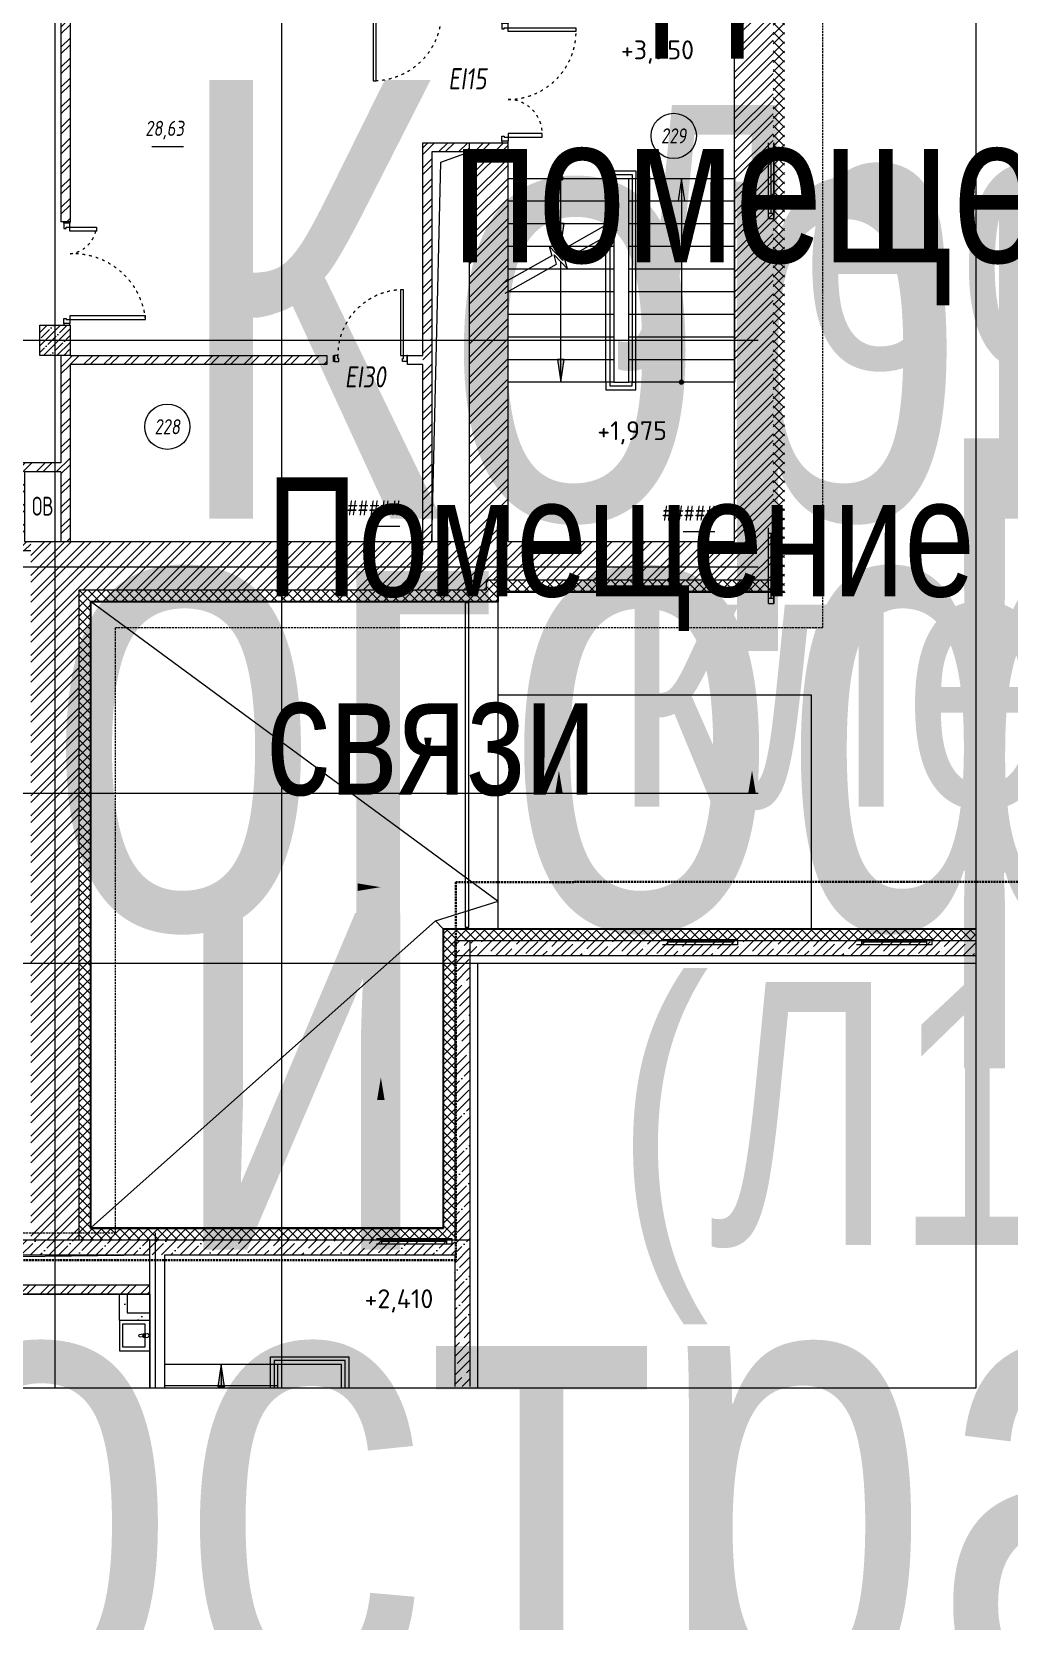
# Model space of a CAD drawing. Header units: millimetres. Extents: x -610846 to 2504857, y -1998781 to 285903.
# Drawn here: x 552249 to 565192, y 61920 to 82975 of the extents above; entities that cross this region are included whole.
import ezdxf
from ezdxf import colors
from ezdxf.entities.mleader import LeaderData, LeaderLine
from ezdxf.enums import TextEntityAlignment as Align
from ezdxf.math import Vec2, Vec3

# ---------------------------------------------------------------- set-up
doc = ezdxf.new("R2018")
doc.units = ezdxf.units.MM
for name, pattern in [('ACAD_ISO03W100', [30, 12, -18]), ('ADSK_Штриховая_ш2 п1', [3, 2, -1]), ('CENTER', [50.8, 31.75, -6.35, 6.35, -6.35]), ('DASHED', [0.75, 0.5, -0.25])]:
    doc.linetypes.add(name, pattern=pattern)
doc.layers.get('0').update_dxf_attribs({"lineweight": 25})
doc.layers.add('АР_Граница ПБ', color=7, linetype='Continuous', lineweight=53, true_color=0xf60404)
doc.layers.add('АР_ПБ_Двери', color=7, linetype='Continuous', lineweight=15, true_color=0xdb0000)
for name, color, linetype, lineweight in [('АР_Двери', 12, 'Continuous', 5), ('АР_Колонны', 5, 'Continuous', 35), ('АР_Колонны Штрих', 250, 'Continuous', 5), ('АР_Лестницы', 6, 'Continuous', 13), ('АР_Лестницы ограждение', 92, 'Continuous', 25), ('АР_Маркер экспликации', 239, 'Continuous', 13), ('АР_Навесной фасад', 250, 'Continuous', 5), ('АР_Номер помещения', 230, 'Continuous', 9), ('АР_Окна БЛОК', 250, 'Continuous', 13), ('АР_Отметки', 7, 'Continuous', 5), ('АР_Перегородки пеноблок', 156, 'Continuous', 25), ('АР_Перегородки пеноблок_Штрих', 174, 'Continuous', 5), ('АР_Перегородки_кирпич_Штрих', 244, 'Continuous', 5), ('АР_Помещения_площадь', 173, 'Continuous', 5), ('АР_Сущ Несущая стена', 250, 'Continuous', 50), ('АР_тонкая линия', 250, 'Continuous', 0), ('АР_Утеплитель', 250, 'Continuous', 13), ('АР_Штриховка кирпич', 250, 'Continuous', 9), ('АР_Штриховка монолит', 29, 'Continuous', 9), ('Контунр козырька', 250, 'ADSK_Штриховая_ш2 п1', 30)]:
    doc.layers.add(name, color=color, linetype=linetype, lineweight=lineweight)
doc.layers.add('АР_Названия помещений', color=124, linetype='Continuous', lineweight=5, plot=False)
for name, color, linetype in [('АР_ОСИ', 7, 'Continuous'), ('АР_Отверстия', 250, 'Continuous'), ('АР_ПЕРЕГОРОДКИ КИРПИЧ', 7, 'Continuous'), ('ТХ_сантехника', 253, 'Continuous')]:
    doc.layers.add(name, color=color, linetype=linetype)
doc.layers.add('АР_Площадь контур', color=7, linetype='Continuous', lineweight=30, true_color=0xff9ee7, plot=False)
doc.styles.add('ICOCPEUR', font='isocpeur.ttf')
doc.styles.add('ISOCPEUR', font='isocpeur.ttf')
doc.styles.get("Standard").update_dxf_attribs({"font": 'GOST.TTF'})
doc.styles.add('Архитект', font='isocpeur.ttf', dxfattribs={"width": 0.8, "oblique": 8})
pattern_1 = [(45, (-410691.34, 149110.67), (-132.58252, 132.58252), []), (45, (-410602.96, 149110.67), (-132.58252, 132.58252), [])]

# ---------------------------------------------------------------- blocks, each defined once
blk = doc.blocks.new('*U563')
h = blk.add_hatch(color=256)
h.dxf.hatch_style = 1
edge = h.paths.add_edge_path()
edge.add_arc((0, 0), 27.6, 359.64, 719.64)
h = blk.add_hatch(color=256)
h.dxf.hatch_style = 1
h.paths.add_polyline_path([(2400, -44), (2400, 44), (2700, 0)])
blk.add_line((2700, 0), (0, 0))
blk.add_lwpolyline([(2400, 44), (2400, -44), (2700, 0), (2400, 44)])
blk.add_circle((0, 0), 27.6)
blk = doc.blocks.new('*U561')
h = blk.add_hatch(color=256)
h.dxf.hatch_style = 1
edge = h.paths.add_edge_path()
edge.add_arc((0, 0), 27.6, 359.64, 719.64)
h = blk.add_hatch(color=256)
h.dxf.hatch_style = 1
h.paths.add_polyline_path([(600, -44), (600, 44), (900, 0)])
blk.add_line((900, 0), (0, 0))
blk.add_lwpolyline([(600, 44), (600, -44), (900, 0), (600, 44)])
blk.add_circle((0, 0), 27.6)
blk = doc.blocks.new('дверь 1600')
for points in [[(984199, -50491), (984119, -50491), (984119, -50511), (984199, -50511), (984199, -50491)], [(984119, -50511), (984199, -50511), (984199, -50581), (984169, -50581), (984169, -50566), (984119, -50566), (984119, -50511)], [(984119, -52071), (984199, -52071), (984199, -52001), (984169, -52001), (984169, -52016), (984119, -52016), (984119, -52071)], [(984199, -52091), (984119, -52091), (984119, -52071), (984199, -52071), (984199, -52091)]]:
    blk.add_lwpolyline(points)
for points in [[(983669, -50615), (984119, -50615), (984119, -50566), (983669, -50566)], [(984119, -52016), (983219, -52016), (983219, -52016), (983219, -51966), (984119, -51966)]]:
    blk.add_lwpolyline(points, close=True)
at = {"linetype": 'ACAD_ISO03W100', "ltscale": 3}
for centre, radius, start, end in [((984121, -50611), 455, 174.2504, 269.7078), ((984120, -51968), 902, 90.0605, 183.0273)]:
    blk.add_arc(centre, radius, start, end, dxfattribs=at)
blk = doc.blocks.new('*U562')
at = {"layer": 'АР_Двери'}
for points in [[(-10, -80), (-10, 0), (-70, 0), (-70, -40), (-55, -40), (-55, -80), (-10, -80)], [(0, 0), (0, -80), (-10, -80), (-10, 0), (0, 0)], [(-1010, 0), (-1010, -80), (-1000, -80), (-1000, 0), (-1010, 0)], [(-1000, -80), (-1000, 0), (-940, 0), (-940, -40), (-955, -40), (-955, -80), (-1000, -80)]]:
    blk.add_lwpolyline(points, dxfattribs=at)
blk.add_lwpolyline([(-55, -80), (-55, -980), (-95, -980), (-95, -80)], close=True, dxfattribs=at)
at = {"layer": 'АР_Двери', "linetype": 'ACAD_ISO03W100', "ltscale": 3}
blk.add_arc((-55, -80), 900, 180, 270, dxfattribs=at)
blk = doc.blocks.new('1370')
at = {"layer": 'АР_Двери'}
for points in [[(1076826, -46356), (1076826, -46436), (1076846, -46436), (1076846, -46356), (1076826, -46356)], [(1076846, -46436), (1076846, -46356), (1076916, -46356), (1076916, -46386), (1076901, -46386), (1076901, -46436), (1076846, -46436)], [(1078177, -46436), (1078177, -46356), (1078107, -46356), (1078107, -46386), (1078122, -46386), (1078122, -46436), (1078177, -46436)], [(1078197, -46356), (1078197, -46436), (1078177, -46436), (1078177, -46356), (1078197, -46356)]]:
    blk.add_lwpolyline(points, dxfattribs=at)
for points in [[(1076901, -46436), (1076901, -47436), (1076950, -47436), (1076950, -46436)], [(1078072, -46786), (1078072, -46436), (1078122, -46436), (1078122, -46786)]]:
    blk.add_lwpolyline(points, close=True, dxfattribs=at)
at = {"layer": 'АР_Двери', "linetype": 'ACAD_ISO03W100', "ltscale": 3}
for centre, radius, start, end in [((1076805, -46474), 967, 275.6729, 2.214), ((1078162, -46396), 392, 185.9075, 264.0925)]:
    blk.add_arc(centre, radius, start, end, dxfattribs=at)
blk = doc.blocks.new('*U564')
at = {"layer": 'АР_Двери'}
for points in [[(0, 0), (0, -80), (10, -80), (10, 0), (0, 0)], [(10, -80), (10, 0), (70, 0), (70, -40), (55, -40), (55, -80), (10, -80)], [(970, -80), (970, 0), (910, 0), (910, -40), (925, -40), (925, -80), (970, -80)], [(980, 0), (980, -80), (970, -80), (970, 0), (980, 0)]]:
    blk.add_lwpolyline(points, dxfattribs=at)
blk.add_lwpolyline([(55, -80), (55, -950), (95, -950), (95, -80)], close=True, dxfattribs=at)
at = {"layer": 'АР_Двери', "linetype": 'ACAD_ISO03W100', "ltscale": 3}
blk.add_arc((55, -80), 870, 270, 0, dxfattribs=at)
blk = doc.blocks.new('Окно_01')
for p, q in [((1000, 70), (0, 70)), ((0, 70), (1000, 70)), ((1000, 0), (0, 0)), ((70, 0), (70, 70)), ((930, 35), (70, 35)), ((930, 0), (930, 70))]:
    blk.add_line(p, q)
at = {"lineweight": 20}
for p, q in [((70, 70), (0, 70)), ((1000, 0), (1000, 70))]:
    blk.add_line(p, q, dxfattribs=at)
blk = doc.blocks.new('_DotSmall')
at = {"color": 0, "linetype": 'ByBlock', "const_width": 0.5}
blk.add_lwpolyline([(-0.0625, 0, 1), (0.0625, 0, 1)], format="xyb", close=True, dxfattribs=at)
blk = doc.blocks.new('*U554')
at = {"color": 7, "style": 'Архитект', "oblique": 8, "width": 0.8, "flags": 1}
blk.add_attdef('КАТЕГОРИЯ', (-499, -2092), '', height=200, dxfattribs=at)
at = {"layer": 'АР_Номер помещения', "color": 7, "style": 'Архитект', "oblique": 8, "width": 0.8}
blk.add_attdef('НОМЕР_ПОМЕЩЕНИЯ', text='', height=200, dxfattribs=at).set_placement((-11526, 10720), align=Align.MIDDLE_CENTER)
at = {"layer": 'АР_Помещения_площадь', "color": 7, "lineweight": 30, "width": 0.7, "flags": 104}
blk.add_attdef('ИМЯ_ПОМЕЩЕНИЯ', text='', height=300, dxfattribs=at).set_placement((-400, 10236), align=Align.MIDDLE_CENTER)
at = {"layer": 'АР_Помещения_площадь', "color": 7, "style": 'Архитект', "oblique": 8, "width": 0.8}
blk.add_attdef('ПЛОЩАДЬ_ПОМЕЩЕНИЯ', text='', height=200, dxfattribs=at).set_placement((-6958, 1083), align=Align.MIDDLE_RIGHT)
blk = doc.blocks.new('*U555')
at = {"layer": 'АР_Номер помещения', "color": 7}
blk.add_circle((-15635, 5678), 300, dxfattribs=at)
at = {"layer": 'АР_Помещения_площадь', "color": 7}
blk.add_line((-15090, 433), (-15512, 433), dxfattribs=at)
at = {"color": 7, "style": 'Архитект', "oblique": 8, "width": 0.8, "flags": 1}
blk.add_attdef('КАТЕГОРИЯ', (-499, -2092), '', height=200, dxfattribs=at)
at = {"layer": 'АР_Номер помещения', "color": 7, "style": 'Архитект', "oblique": 8, "width": 0.8}
blk.add_attdef('НОМЕР_ПОМЕЩЕНИЯ', text='', height=200, dxfattribs=at).set_placement((-15635, 5678), align=Align.MIDDLE_CENTER)
at = {"layer": 'АР_Помещения_площадь', "color": 7, "lineweight": 30, "width": 0.7, "flags": 104}
blk.add_attdef('ИМЯ_ПОМЕЩЕНИЯ', text='', height=300, dxfattribs=at).set_placement((-400, 10236), align=Align.MIDDLE_CENTER)
at = {"layer": 'АР_Помещения_площадь', "color": 7, "style": 'Архитект', "oblique": 8, "width": 0.8}
blk.add_attdef('ПЛОЩАДЬ_ПОМЕЩЕНИЯ', text='', height=200, dxfattribs=at).set_placement((-15085, 679), align=Align.MIDDLE_RIGHT)
blk = doc.blocks.new('*U557')
at = {"layer": 'АР_Номер помещения', "color": 7}
blk.add_circle((-16725, 1825), 300, dxfattribs=at)
at = {"layer": 'АР_Помещения_площадь', "color": 7}
blk.add_line((-13647, 502), (-14069, 502), dxfattribs=at)
at = {"color": 7, "style": 'Архитект', "oblique": 8, "width": 0.8, "flags": 1}
blk.add_attdef('КАТЕГОРИЯ', (-499, -2092), '', height=200, dxfattribs=at)
at = {"layer": 'АР_Номер помещения', "color": 7, "style": 'Архитект', "oblique": 8, "width": 0.8}
blk.add_attdef('НОМЕР_ПОМЕЩЕНИЯ', text='', height=200, dxfattribs=at).set_placement((-16725, 1825), align=Align.MIDDLE_CENTER)
at = {"layer": 'АР_Помещения_площадь', "color": 7, "lineweight": 30, "width": 0.7, "flags": 104}
blk.add_attdef('ИМЯ_ПОМЕЩЕНИЯ', text='', height=300, dxfattribs=at).set_placement((-400, 10236), align=Align.MIDDLE_CENTER)
at = {"layer": 'АР_Помещения_площадь', "color": 7, "style": 'Архитект', "oblique": 8, "width": 0.8}
blk.add_attdef('ПЛОЩАДЬ_ПОМЕЩЕНИЯ', text='', height=200, dxfattribs=at).set_placement((-13642, 749), align=Align.MIDDLE_RIGHT)
blk = doc.blocks.new('*U558')
at = {"layer": 'АР_Номер помещения', "color": 7}
blk.add_circle((-21934, 1991), 300, dxfattribs=at)
at = {"layer": 'АР_Помещения_площадь', "color": 7}
blk.add_line((-20303, 1622), (-20725, 1622), dxfattribs=at)
at = {"color": 7, "style": 'Архитект', "oblique": 8, "width": 0.8, "flags": 1}
blk.add_attdef('КАТЕГОРИЯ', (-499, -2092), '', height=200, dxfattribs=at)
at = {"layer": 'АР_Номер помещения', "color": 7, "style": 'Архитект', "oblique": 8, "width": 0.8}
blk.add_attdef('НОМЕР_ПОМЕЩЕНИЯ', text='', height=200, dxfattribs=at).set_placement((-21934, 1991), align=Align.MIDDLE_CENTER)
at = {"layer": 'АР_Помещения_площадь', "color": 7, "lineweight": 30, "width": 0.7, "flags": 104}
blk.add_attdef('ИМЯ_ПОМЕЩЕНИЯ', text='', height=300, dxfattribs=at).set_placement((-400, 10236), align=Align.MIDDLE_CENTER)
at = {"layer": 'АР_Помещения_площадь', "color": 7, "style": 'Архитект', "oblique": 8, "width": 0.8}
blk.add_attdef('ПЛОЩАДЬ_ПОМЕЩЕНИЯ', text='', height=200, dxfattribs=at).set_placement((-20298, 1868), align=Align.MIDDLE_RIGHT)
blk = doc.blocks.new('*U553')
at = {"layer": 'АР_Помещения_площадь', "color": 7}
blk.add_line((304, -4075), (-118, -4075), dxfattribs=at)
at = {"color": 7, "style": 'Архитект', "oblique": 8, "width": 0.8, "flags": 1}
blk.add_attdef('КАТЕГОРИЯ', (-499, -2092), '', height=200, dxfattribs=at)
at = {"layer": 'АР_Номер помещения', "color": 7, "style": 'Архитект', "oblique": 8, "width": 0.8}
blk.add_attdef('НОМЕР_ПОМЕЩЕНИЯ', text='', height=200, dxfattribs=at).set_placement((172, -2136), align=Align.MIDDLE_CENTER)
at = {"layer": 'АР_Помещения_площадь', "color": 7, "lineweight": 30, "width": 0.7, "flags": 104}
blk.add_attdef('ИМЯ_ПОМЕЩЕНИЯ', text='', height=300, dxfattribs=at).set_placement((-400, 10236), align=Align.MIDDLE_CENTER)
at = {"layer": 'АР_Помещения_площадь', "color": 7, "style": 'Архитект', "oblique": 8, "width": 0.8}
blk.add_attdef('ПЛОЩАДЬ_ПОМЕЩЕНИЯ', text='', height=200, dxfattribs=at).set_placement((309, -3829), align=Align.MIDDLE_RIGHT)
blk = doc.blocks.new('раков.')
at = {"layer": 'ТХ_сантехника', "linetype": 'Continuous', "lineweight": 5}
for p, q in [((-86, -182), (-139, -189)), ((-86, -182), (-139, -189)), ((-34, -175), (-76, -179)), ((-34, -175), (-76, -179)), ((-74, -186), (-59, -186)), ((-74, -186), (-59, -186)), ((-59, -186), (-59, -214)), ((-59, -186), (-59, -214)), ((-139, -211), (-86, -218)), ((-139, -211), (-86, -218)), ((-76, -221), (-34, -225)), ((-76, -221), (-34, -225)), ((-59, -214), (-74, -214)), ((-59, -214), (-74, -214))]:
    blk.add_line(p, q, dxfattribs=at)
for points in [[(0, 0), (-400, 0), (-400, -400), (0, -400)], [(-59, -50), (-359, -50), (-359, -350), (-59, -350)], [(-59, -50), (-359, -50), (-359, -350), (-59, -350)]]:
    blk.add_lwpolyline(points, close=True, dxfattribs=at)
for centre, radius, start, end in [((-137, -200), 11.2, 97.1386, 262.8608), ((-137, -200), 11.2, 97.1386, 262.8608), ((-74, -200), 21.1, 122.7707, 237.2287), ((-74, -200), 21.1, 122.7707, 237.2287), ((-74, -200), 13.6, 89.9997, 269.9997), ((-74, -200), 13.6, 89.9997, 269.9997), ((-74, -200), 21.1, 95.1693, 122.7707), ((-74, -200), 21.1, 95.1693, 122.7707), ((-34, -200), 25, 269.9997, 89.9997), ((-34, -200), 25, 269.9997, 89.9997), ((-74, -200), 21.1, 237.2287, 264.8301), ((-74, -200), 21.1, 237.2287, 264.8301)]:
    blk.add_arc(centre, radius, start, end, dxfattribs=at)
blk = doc.blocks.new('*U552')
at = {"layer": 'АР_Граница ПБ', "color": 18, "linetype": 'DASHED', "lineweight": 30, "ltscale": 50, "true_color": 0x000000}
blk.add_lwpolyline([(46579, -32636), (46579, -14766), (36079, -14766), (36079, -10801), (1694, -10801), (1694, -10805), (133, -10805), (133, -15811), (-9657, -15811), (-9657, -16538), (-10656, -16538), (-10656, -32636)], dxfattribs=at)

msp = doc.modelspace()

# ---------------------------------------------------------------- hatches: boundary and pattern name
at = {"layer": 'АР_Колонны Штрих', "lineweight": 9, "ltscale": 100}
h = msp.add_hatch(dxfattribs=at)
h.set_pattern_fill('ANSI35', color=256, scale=500)
h.set_pattern_definition([(45, (-404696.84, 118960.03), (-88.388348, 88.388348), []), (45, (-404608.45, 118960.03), (-88.388348, 88.388348), [156.25, -31.25, 0, -31.25])])
h.paths.add_polyline_path([(552755.3, 79088.6), (552355.3, 79088.6), (552355.3, 78688.6), (552755.3, 78688.6)])
at = {"layer": 'АР_Лестницы', "lineweight": 9}
h = msp.add_hatch(color=256, dxfattribs=at)
h.dxf.hatch_style = 1
h.paths.add_polyline_path([(559211.3, 78633.6), (559299.9, 78633.6), (559255.6, 78333.6)])
h = msp.add_hatch(color=256, dxfattribs=at)
h.dxf.hatch_style = 1
h.paths.add_polyline_path([(554800.8, 65024.4), (554712.2, 65024.4), (554756.5, 65324.4)])
at = {"layer": 'АР_Перегородки пеноблок_Штрих', "lineweight": 9, "ltscale": 100}
h = msp.add_hatch(dxfattribs=at)
h.set_pattern_fill('AR-CONC', color=256, scale=2, angle=180)
h.set_pattern_definition([(230, (961430.23, 207546.56), (-364.36934, 31.87817), [38.1, -419.1]), (175, (961430.23, 207546.56), (70.48684, -382.1137), [30.48, -335.28117]), (280.451445, (961399.86, 207549.22), (-293.8825, -350.2355), [32.38002, -356.1805]), (226.1842, (961430.23, 207444.96), (-542.1581, 84.08466), [57.15, -628.65]), (276.63556, (961385.05, 207451.97), (-474.8083, -494.85225), [48.57005, -534.2712]), (171.18415, (961430.2, 207444.96), (-474.8083, -494.85225), [45.7199, -502.91946]), (201, (961379.43, 207470.36), (-303.22878, 204.5304), [38.1, -419.1]), (146, (961379.43, 207470.36), (-123.60406, -368.37593), [30.48, -335.28]), (251.451445, (961354.16, 207487.4), (-426.83284, -163.84554), [32.38002, -356.17988]), (217.5, (961430.23, 207546.56), (-6.177207, -169.110078), [0, -331.216, 0, -340.36, 0, -336.55]), (187.5, (961430.23, 207546.56), (-133.639325, -200.36115), [0, -194.056, 0, -323.596, 0, -128.27]), (147.5, (961543.51, 207546.56), (-271.18119, 11.45749), [0, -127, 0, -396.24, 0, -525.78]), (137.5, (961594.3, 207546.56), (-296.25836, -50.85298), [0, -165.1, 0, -263.144, 0, -373.38])])
h.paths.add_polyline_path([(553410.3, 65903.9), (553810.3, 65903.9), (553810.3, 66003.9), (553510.3, 66003.9), (553510.3, 66253.9), (553410.3, 66253.9)])
at = {"layer": 'АР_Перегородки_кирпич_Штрих', "lineweight": 9, "ltscale": 100, "transparency": 33554687}
h = msp.add_hatch(dxfattribs=at)
h.set_pattern_fill('ANSI32', color=256, scale=500)
h.set_pattern_definition([(45, (-536221.09, 117417.8), (-132.58252, 132.58252), []), (45, (-536132.7, 117417.8), (-132.58252, 132.58252), [])])
h.paths.add_polyline_path([(552755.3, 84688.6), (552635.3, 84688.6), (552635.3, 80459.6), (552755.3, 80459.6)])
h = msp.add_hatch(dxfattribs=at)
h.set_pattern_fill('ANSI32', color=256, scale=500)
h.set_pattern_definition([(45, (-531231.05, 118141.77), (-132.58252, 132.58252), []), (45, (-531142.66, 118141.77), (-132.58252, 132.58252), [])])
h.paths.add_polyline_path([(558045.3, 81503.6), (557425.8, 81503.6), (557425.8, 78888.6), (557545.8, 78888.6), (557545.8, 81383.6), (558045.3, 81383.6)])
h = msp.add_hatch(dxfattribs=at)
h.set_pattern_fill('ANSI32', color=256, scale=500)
h.set_pattern_definition([(45, (617851.02, -15712.12), (-132.58252, 132.58252), []), (45, (617939.4, -15712.12), (-132.58252, 132.58252), [])])
h.paths.add_polyline_path([(557545.8, 78888.6), (557425.8, 78888.6), (557425.8, 77410.4), (557425.8, 77290.4), (557425.8, 76223.6), (557545.8, 76223.6)])
h = msp.add_hatch(dxfattribs=at)
h.set_pattern_fill('ANSI32', color=256, scale=500)
h.set_pattern_definition([(45, (-536221.09, 113181.77), (-132.58252, 132.58252), []), (45, (-536132.7, 113181.77), (-132.58252, 132.58252), [])])
h.paths.add_polyline_path([(552755.3, 78568.6), (556155.7, 78568.7), (556155.7, 78688.7), (552635.3, 78688.6), (552635.3, 77264.2), (552030.4, 77264.2), (552030.4, 76103.6), (552235.1, 76103.6), (552235.1, 76223.6), (552150.4, 76223.6), (552150.4, 77144.2), (552635.3, 77144.2), (552635.3, 76223.6), (552755.3, 76223.6)])
at = {"layer": 'АР_Перегородки_кирпич_Штрих', "lineweight": 9, "ltscale": 100}
h = msp.add_hatch(dxfattribs=at)
h.set_pattern_fill('ANSI32', color=256, scale=500)
h.set_pattern_definition([(45, (-414704.1, 139431.58), (-132.58252, 132.58252), []), (45, (-414615.71, 139431.58), (-132.58252, 132.58252), [])])
h.paths.add_polyline_path([(553810.7, 66373.9), (547435.3, 66373.9), (547435.3, 66253.9), (553810.3, 66254.8), (553809.9, 66253.9)])
at = {"layer": 'АР_Утеплитель', "lineweight": 9, "ltscale": 100}
h = msp.add_hatch(dxfattribs=at)
h.set_pattern_fill('ANSI37', color=256, scale=700)
h.set_pattern_definition([(45, (-404111.31, 88647.09), (-61.871843, 61.871843), []), (135, (-404111.31, 88647.09), (-61.871843, -61.871843), [])])
h.paths.add_polyline_path([(564753.9, 70938.6), (564753.9, 71088.6), (557700.3, 71088.6), (557700.3, 67123.6), (553025.1, 67123.6), (553025.1, 75433.6), (558415.1, 75433.6), (558415.1, 75563.6), (562215.3, 75563.6), (562215.3, 83883.6), (559095.1, 83883.6), (559095.1, 86813.6), (555965.1, 86813.6), (555965.1, 90013.8), (556115.1, 90013.8), (556115.1, 90163.8), (555815.1, 90163.8), (555815.1, 86663.6), (558945.1, 86663.6), (558945.1, 83733.6), (562065.3, 83733.6), (562065.3, 75713.6), (558265.1, 75713.6), (558265.1, 75583.6), (552875.1, 75583.6), (552875.1, 66973.6), (557850.3, 66973.6), (557850.3, 70938.6)])
at = {"layer": 'АР_Штриховка кирпич', "lineweight": 9, "ltscale": 100}
h = msp.add_hatch(dxfattribs=at)
h.set_pattern_fill('ANSI32', color=256, scale=500)
h.set_pattern_definition(pattern_1)
h.paths.add_polyline_path([(558265.1, 75713.6), (562065.3, 75713.6), (562065.3, 83223.6), (561555.3, 83223.6), (561555.3, 76223.6), (558555.3, 76223.6), (558555.2, 81503.6), (558045.3, 81503.6), (558045.3, 76223.6), (552875.1, 76223.6), (552875.1, 75583.6), (558265.1, 75583.6)])
h = msp.add_hatch(dxfattribs=at)
h.set_pattern_fill('ANSI32', color=256, scale=500)
h.set_pattern_definition(pattern_1)
h.paths.add_polyline_path([(552875.1, 76223.6), (552235.1, 76223.6), (552235.3, 66973.6), (552875.3, 66973.5), (552875.1, 75582.7), (552875.1, 75584.4)])
at = {"layer": 'АР_Штриховка монолит', "lineweight": 9, "ltscale": 100}
h = msp.add_hatch(dxfattribs=at)
h.set_pattern_fill('ANSI35', color=256, scale=700)
h.set_pattern_definition([(45, (-399987.5, 149512.04), (-123.743687, 123.743687), []), (45, (-399863.75, 149512.04), (-123.743687, 123.743687), [218.75, -43.75, 0, -43.75])])
h.paths.add_polyline_path([(557850.3, 65029), (558050.3, 65029), (558050.3, 70938.6), (557850.3, 70938.6)])
h = msp.add_hatch(dxfattribs=at)
h.set_pattern_fill('ANSI35', color=256, scale=700)
h.set_pattern_definition([(45, (-399787.49, 155221.61), (-123.743687, 123.743687), []), (45, (-399663.75, 155221.61), (-123.743687, 123.743687), [218.75, -43.75, 0, -43.75])])
h.paths.add_polyline_path([(558060.6, 70738.6), (564753.9, 70738.6), (564753.9, 70938.6), (558060.6, 70938.6)])
h = msp.add_hatch(dxfattribs=at)
h.set_pattern_fill('ANSI35', color=256, scale=700)
h.set_pattern_definition([(45, (-410402.49, 151256.61), (-123.743687, 123.743687), []), (45, (-410278.75, 151256.61), (-123.743687, 123.743687), [218.75, -43.75, 0, -43.75])])
h.paths.add_polyline_path([(547235.3, 66773.6), (557850.3, 66773.6), (557850.3, 66973.6), (547235.3, 66973.6)])

# ---------------------------------------------------------------- linework, layer by layer
at = {"linetype": 'Continuous', "lineweight": 9}
for points in [[(557493.8, 73954.8, 0, 0, 0), (557493.8, 73325.8, 0, 100, 0), (557493.8, 73625.8, 100, 100, 0)], [(559229.5, 72559.6, 0, 0, 0), (559229.5, 73188.6, 0, 100, 0), (559229.5, 72888.6, 100, 100, 0)], [(561786.2, 72559.6, 0, 0, 0), (561786.2, 73188.6, 0, 100, 0), (561786.2, 72888.6, 100, 100, 0)], [(556233.8, 71644.1, 0, 0, 0), (556862.8, 71644.1, 0, 100, 0), (556562.8, 71644.1, 100, 100, 0)], [(556871.6, 68493.6, 0, 0, 0), (556871.6, 69122.6, 0, 100, 0), (556871.6, 68822.6, 100, 100, 0)]]:
    msp.add_lwpolyline(points, format="xyseb", dxfattribs=at)
at = {"layer": 'Defpoints', "color": 18, "lineweight": 9, "ltscale": 100, "true_color": 0x000000}
msp.add_lwpolyline([(546355.3, 92913.3), (536460.7, 92913.3), (536460.7, 65010.4), (564753.9, 65010.4), (564753.9, 92913.3), (546475.3, 92913.3)], dxfattribs=at)
at = {"layer": 'АР_Граница ПБ', "linetype": 'DASHED', "lineweight": 9, "ltscale": 50}
msp.add_lwpolyline([(547184.5, 66059.6), (547184.5, 67064.7), (553357, 67064.7), (553357, 75083.2), (562725.3, 75083.2), (562725.3, 84389.5), (559605.1, 84393), (559605.1, 87323.6), (556475.1, 87323.6), (556475.1, 89541.5, 0.1767541), (563445.7, 92913.3, 0.1748444)], format="xyb", dxfattribs=at)
at = {"layer": 'АР_Колонны', "lineweight": 9, "ltscale": 100}
msp.add_lwpolyline([(552355.3, 79088.6), (552755.3, 79088.6), (552755.3, 78688.6), (552355.3, 78688.6)], close=True, dxfattribs=at)
at = {"layer": 'АР_Лестницы', "lineweight": 9, "ltscale": 100}
for p, q in [((559955.9, 81033.6), (560154.6, 81033.6)), ((558555.3, 80733.6), (559955.9, 80733.6)), ((560154.6, 80733.6), (561555.6, 80733.6)), ((558555.3, 80433.6), (559955.9, 80433.6)), ((560154.6, 80433.6), (561555.4, 80433.6)), ((558555.3, 80133.6), (559955.9, 80133.6)), ((560154.6, 80133.6), (561555.4, 80133.6)), ((558555.3, 79833.6), (559955.9, 79833.6)), ((560154.8, 79833.6), (561555.4, 79833.6)), ((558555.3, 79533.6), (559955.9, 79533.6)), ((560154.8, 79533.6), (561555.4, 79533.6)), ((558555.3, 79233.6), (559955.9, 79233.6)), ((560154.8, 79233.6), (561555.4, 79233.6)), ((558555.3, 78933.6), (559955.9, 78933.6)), ((560154.8, 78933.6), (561555.4, 78933.6)), ((558555.3, 78633.6), (559955.9, 78633.6)), ((560154.8, 78633.6), (561555.4, 78633.6)), ((559955.9, 78333.6), (560154.6, 78333.6)), ((554010.3, 65324.4), (556347.9, 65324.5)), ((554005.3, 65044.4), (555507.7, 65044.4))]:
    msp.add_line(p, q, dxfattribs=at)
at = {"layer": 'АР_Лестницы', "lineweight": 9}
for p, q in [((559255.6, 78333.6), (559255.6, 79925.9)), ((554756.5, 65324.4), (554756.5, 65010.4))]:
    msp.add_line(p, q, dxfattribs=at)
at = {"layer": 'АР_Лестницы', "lineweight": 9, "ltscale": 100}
for points in [[(558555.3, 78333.6), (558555.3, 81033.6), (559955.9, 81033.6), (559955.9, 78333.6)], [(560154.6, 78333.6), (560154.6, 81033.6), (561555.3, 81033.6), (561555.3, 78333.6)]]:
    msp.add_lwpolyline(points, close=True, dxfattribs=at)
at = {"layer": 'АР_Лестницы', "lineweight": 9, "ltscale": 25}
for points in [[(560005.1, 80501.1), (559244.5, 80070.6), (559278.9, 79946.4), (559101.4, 80133.2), (559135.7, 80009), (558492.3, 79644.9)], [(558516.3, 79511.5), (559198.7, 79897.7), (559164.3, 80021.9), (559341.9, 79835.1), (559307.5, 79959.3), (560003.4, 80353.2)]]:
    msp.add_lwpolyline(points, dxfattribs=at)
at = {"layer": 'АР_Лестницы', "lineweight": 9}
for points in [[(559299.9, 78633.6), (559211.3, 78633.6), (559255.6, 78333.6), (559299.9, 78633.6)], [(554712.2, 65024.4), (554800.8, 65024.4), (554756.5, 65324.4), (554712.2, 65024.4)]]:
    msp.add_lwpolyline(points, dxfattribs=at)
at = {"layer": 'АР_Лестницы', "lineweight": 9, "ltscale": 100}
for points in [[(555507.6, 65010.4), (555507.6, 65324.5)], [(556347.9, 65010.4), (556347.9, 65324.5)]]:
    msp.add_lwpolyline(points, dxfattribs=at)
at = {"layer": 'АР_Лестницы ограждение', "lineweight": 9, "ltscale": 100}
for points in [[(559851.3, 81033.6), (559851.3, 81133.9), (560247.2, 81133.9), (560247.2, 81033.6)], [(559901.3, 81033.6), (559901.3, 81083.9), (560197.2, 81083.9), (560197.2, 81033.6)], [(559901.3, 78333.6), (559851.3, 78333.6), (559851.3, 81033.6)], [(559901.3, 81033.6), (559901.3, 78333.6)], [(560197.2, 78333.6), (560247.2, 78333.6), (560247.2, 81033.6)], [(560197.2, 81033.6), (560197.2, 78333.6)], [(559851.3, 78333.6), (559851.3, 78233.3), (560247.2, 78233.3), (560247.2, 78338)], [(559901.3, 78333.6), (559901.3, 78283.3), (560197.2, 78283.3), (560197.2, 78338)], [(555407.7, 65010.4), (555407.7, 65424.4), (556448, 65424.4)], [(556398, 65374.4), (555457.7, 65374.4), (555457.7, 65010.4)], [(556398, 65010.4), (556398, 65374.4)], [(556448, 65424.4), (556448, 65010.4)]]:
    msp.add_lwpolyline(points, dxfattribs=at)
at = {"layer": 'АР_Навесной фасад', "lineweight": 9, "ltscale": 100}
for p, q in [((553025.1, 75433.6), (558415.1, 75433.6)), ((553025.1, 67123.6), (553025.1, 75433.6)), ((553035.1, 75423.6), (558425.1, 75423.6)), ((553035.1, 67133.6), (553035.1, 75423.6)), ((558415.1, 75563.6), (562215.3, 75563.6)), ((558425.1, 75553.6), (562225.3, 75553.6)), ((557690.3, 71098.6), (564753.9, 71098.6)), ((557690.3, 71098.6), (557690.3, 67133.6)), ((557700.3, 71088.6), (564753.9, 71088.6)), ((557700.3, 71088.6), (557700.3, 67123.6)), ((553025.1, 67123.6), (557700.3, 67123.6)), ((553035.1, 67133.6), (557690.3, 67133.6))]:
    msp.add_line(p, q, dxfattribs=at)
for points in [[(558415.1, 75563.6), (558415.1, 75433.6)], [(558425.1, 75553.6), (558425.1, 75423.6)]]:
    msp.add_lwpolyline(points, dxfattribs=at)
at = {"layer": 'АР_ОСИ', "linetype": 'CENTER', "lineweight": 9, "ltscale": 1000}
for p, q in [((552555.3, 95152.2), (552555.3, 65010.4)), ((555555.3, 95152.2), (555555.3, 65010.4)), ((530116.7, 78888.6), (564753.9, 78888.6)), ((530116.7, 75888.6), (564753.9, 75888.6)), ((530116.7, 72888.6), (564753.9, 72888.6)), ((530116.7, 70638.6), (564753.9, 70638.6)), ((553885.3, 65010.4), (553885.3, 67064.8))]:
    msp.add_line(p, q, dxfattribs=at)
at = {"layer": 'АР_ПЕРЕГОРОДКИ КИРПИЧ', "lineweight": 9, "ltscale": 100}
msp.add_line((557425.8, 76223.6), (557425.8, 78568.6), dxfattribs=at)
for points in [[(552635.3, 84688.6), (552635.3, 80459.6)], [(552755.3, 84688.6), (552755.3, 80459.6)], [(557425.8, 78688.7), (557425.8, 81503.6), (558045.3, 81503.6)], [(558045.3, 81383.6), (557545.8, 81383.6), (557545.8, 76223.6)], [(552755.3, 80459.6), (552635.3, 80459.6)], [(552635.3, 78688.6), (552635.3, 77264.2)], [(552755.3, 78688.6), (556155.7, 78688.7)], [(556155.7, 78568.7), (552755.3, 78568.6)], [(552755.3, 78568.6), (552755.3, 76223.6)], [(556155.7, 78688.7), (556155.7, 78568.7)], [(557225.6, 78568.7), (557225.7, 78688.7)], [(557425.8, 78568.6), (557225.6, 78568.7)], [(557225.7, 78688.7), (557425.8, 78688.7)], [(552635.3, 77264.2), (552030.4, 77264.2), (552030.4, 76103.6), (552235.1, 76103.6)], [(552635.3, 77144.2), (552150.4, 77144.2), (552150.4, 76223.6), (552235.1, 76223.6)], [(552635.3, 77144.2), (552635.3, 76223.6)], [(553810.3, 66373.9), (547435.3, 66373.9)], [(553810.3, 66253.9), (547435.3, 66253.9)]]:
    msp.add_lwpolyline(points, dxfattribs=at)
at = {"layer": 'АР_Перегородки пеноблок', "color": 5, "lineweight": 9}
msp.add_lwpolyline([(553810.3, 65903.9), (553410.3, 65903.9), (553410.3, 66253.9), (553510.3, 66253.9), (553510.3, 66003.9), (553810.3, 66003.9)], close=True, dxfattribs=at)
at = {"layer": 'АР_Площадь контур', "lineweight": 9}
msp.add_lwpolyline([(547435.3, 65010.4), (547435.3, 66253.9), (553810.3, 66253.9), (553810.3, 65010.4)], dxfattribs=at)
at = {"layer": 'АР_Сущ Несущая стена', "lineweight": 9, "ltscale": 100}
for p, q in [((561555.3, 76223.6), (561555.3, 83223.6)), ((558045.3, 81503.6), (558555.3, 81503.6)), ((558045.3, 76223.6), (558045.3, 81503.6)), ((558555.3, 76223.6), (558555.3, 81503.6)), ((552235.1, 76223.6), (558045.3, 76223.6)), ((558555.3, 76223.6), (561555.3, 76223.6)), ((558265.1, 75713.6), (562065.3, 75713.6)), ((552875.1, 75583.6), (558265.1, 75583.6)), ((552875.1, 66973.6), (552875.1, 75583.6)), ((557850.3, 70938.6), (564753.9, 70938.6)), ((557850.3, 70938.6), (557850.3, 66973.6)), ((558050.3, 70938.6), (558050.3, 66973.6)), ((557850.3, 70738.6), (564753.9, 70738.6)), ((558150.3, 70638.6), (564753.9, 70638.6)), ((558150.3, 70638.6), (558150.3, 65010.4)), ((540875.1, 66973.6), (557850.3, 66973.6)), ((547435.3, 66773.6), (553810.3, 66773.6)), ((553810.3, 65010.4), (553810.3, 66773.6)), ((554010.3, 65010.4), (554010.3, 66773.6)), ((554010.3, 66773.6), (557850.3, 66773.6))]:
    msp.add_line(p, q, dxfattribs=at)
for points in [[(558265.1, 75713.6), (558265.1, 75583.6)], [(558425.1, 71098.6), (558425.1, 75423.6)], [(553810.3, 65010.4), (553810.3, 66973.6), (558050.3, 66973.5), (558050.3, 65029)], [(554010.3, 65010.4), (554010.3, 66773.6), (557850.3, 66773.5), (557850.3, 65029)]]:
    msp.add_lwpolyline(points, dxfattribs=at)
msp.add_lwpolyline([(558035.9, 75408.6), (557986.1, 75408.6), (557986.1, 71112.2), (558035.9, 71112.2)], close=True, dxfattribs=at)
at = {"layer": 'АР_тонкая линия', "lineweight": 9, "ltscale": 100}
for points in [[(557545.8, 76223.6), (557664.5, 81249.2), (558045.3, 81383.6)], [(547435.3, 66373.9), (547577.5, 66695.9), (553810.3, 66773.5)]]:
    msp.add_lwpolyline(points, dxfattribs=at)
at = {"layer": 'Контунр козырька', "linetype": 'ByBlock', "lineweight": 9, "ltscale": 25}
for p, q in [((553025.1, 75433.6), (558425.1, 71457.4)), ((557594.8, 71196.7), (558425.1, 71457.4)), ((557594.8, 71196.7), (553035.1, 67133.6)), ((557690.3, 71098.6), (557594.8, 71196.7))]:
    msp.add_line(p, q, dxfattribs=at)
msp.add_lwpolyline([(562571.9, 71098.6), (562571.9, 71098.6), (562571.9, 74188.7), (558425.1, 74188.8)], dxfattribs=at)

# ---------------------------------------------------------------- block references
at = {"layer": 'Defpoints', "lineweight": 9, "ltscale": 100}
msp.add_blockref('*U552', (557731, 82513.6), dxfattribs=at)
at = {"layer": 'АР_Двери', "lineweight": 9, "xscale": -1}
msp.add_blockref('*U562', (556715.3, 83303.6), dxfattribs=at)
at = {"layer": 'АР_Двери', "lineweight": 9, "rotation": 180}
for name, p in [('дверь 1600', (1542674.2, 31013)), ('*U564', (557225.7, 78608.7))]:
    msp.add_blockref(name, p, dxfattribs=at)
at = {"layer": 'АР_Лестницы', "lineweight": 9, "ltscale": 100}
for name, p, rotation in [('*U561', (559255.6, 81033.6), 270), ('*U563', (560851.3, 78333.6), 89.99999999999999)]:
    msp.add_blockref(name, p, dxfattribs=dict(at, rotation=rotation))
at = {"layer": 'АР_Маркер экспликации', "color": 7, "lineweight": 9}
ref = msp.add_blockref('*U558', (578589.2, 82484.4), dxfattribs=at)
ref.add_attrib('НОМЕР_ПОМЕЩЕНИЯ', '230', dxfattribs={"layer": 'АР_Номер помещения', "color": 7, "height": 200, "style": 'Архитект', "oblique": 8, "width": 0.8}).set_placement((556655, 84475.4), align=Align.MIDDLE_CENTER)
lines = msp.add_mtext('\\W0.8000;Подсобное помещение', dxfattribs={"layer": 'АР_Названия помещений', "insert": (557815.3, 85144.3), "char_height": 1959.013, "width": 705.299, "attachment_point": 1})
ref.add_attrib('ИМЯ_ПОМЕЩЕНИЯ', '', (557815.3, 85144.3), dxfattribs={"flags": 104}).embed_mtext(lines)
ref.add_attrib('ПЛОЩАДЬ_ПОМЕЩЕНИЯ', '####', dxfattribs={"layer": 'АР_Помещения_площадь', "color": 7, "height": 200, "style": 'Архитект', "oblique": 8, "width": 0.8}).set_placement((558291.1, 84352.8), align=Align.MIDDLE_RIGHT)
ref = msp.add_blockref('*U553', (553956, 85524.7), dxfattribs=at)
lines = msp.add_mtext('\\W0.8000;Коридор и рекреация (основная и старшая школа)', dxfattribs={"layer": 'АР_Названия помещений', "insert": (554088.4, 82337.1), "char_height": 5810.593, "width": 926.94, "attachment_point": 1})
ref.add_attrib('ИМЯ_ПОМЕЩЕНИЯ', '', (554088.4, 82337.1), dxfattribs={"flags": 104}).embed_mtext(lines)
ref.add_attrib('ПЛОЩАДЬ_ПОМЕЩЕНИЯ', '28,63', dxfattribs={"layer": 'АР_Помещения_площадь', "color": 7, "height": 200, "style": 'Архитект', "oblique": 8, "width": 0.8}).set_placement((554265.1, 81695.8), align=Align.MIDDLE_RIGHT)
ref = msp.add_blockref('*U555', (576384.5, 75918.2), dxfattribs=at)
ref.add_attrib('НОМЕР_ПОМЕЩЕНИЯ', '229', dxfattribs={"layer": 'АР_Номер помещения', "color": 7, "height": 200, "style": 'Архитект', "oblique": 8, "width": 0.8}).set_placement((560749.3, 81596.1), align=Align.MIDDLE_CENTER)
lines = msp.add_mtext('\\W0.8000;Лестничная клетка (Л1)', dxfattribs={"layer": 'АР_Названия помещений', "insert": (559979.5, 82006.7), "char_height": 3485.125, "width": 926.94, "attachment_point": 1})
ref.add_attrib('ИМЯ_ПОМЕЩЕНИЯ', '', (559979.5, 82006.7), dxfattribs={"flags": 104}).embed_mtext(lines)
ref.add_attrib('ПЛОЩАДЬ_ПОМЕЩЕНИЯ', '#####', dxfattribs={"layer": 'АР_Помещения_площадь', "color": 7, "height": 200, "style": 'Архитект', "oblique": 8, "width": 0.8}).set_placement((561299.9, 76597.4), align=Align.MIDDLE_RIGHT)
ref = msp.add_blockref('*U557', (570768.9, 75918.2), dxfattribs=at)
ref.add_attrib('НОМЕР_ПОМЕЩЕНИЯ', '228', dxfattribs={"layer": 'АР_Номер помещения', "color": 7, "height": 200, "style": 'Архитект', "oblique": 8, "width": 0.8}).set_placement((554043.6, 77743.4), align=Align.MIDDLE_CENTER)
lines = msp.add_mtext('\\W0.8000;Помещение связи', dxfattribs={"layer": 'АР_Названия помещений', "insert": (555353.1, 77072.9), "char_height": 1576.782, "width": 926.94, "attachment_point": 1})
ref.add_attrib('ИМЯ_ПОМЕЩЕНИЯ', '', (555353.1, 77072.9), dxfattribs={"flags": 104}).embed_mtext(lines)
ref.add_attrib('ПЛОЩАДЬ_ПОМЕЩЕНИЯ', '#####', dxfattribs={"layer": 'АР_Помещения_площадь', "color": 7, "height": 200, "style": 'Архитект', "oblique": 8, "width": 0.8}).set_placement((557127, 76667.2), align=Align.MIDDLE_RIGHT)
ref = msp.add_blockref('*U554', (558714.5, 66872.3), dxfattribs=at)
lines = msp.add_mtext('\\W0.8000;Многофункциональное пространство с функцией актового зала (с эстрадой в уровне пола)', dxfattribs={"layer": 'АР_Названия помещений', "insert": (543301, 77259.9), "char_height": 6157.775, "width": 926.94, "attachment_point": 1})
ref.add_attrib('ИМЯ_ПОМЕЩЕНИЯ', '', (543301, 77259.9), dxfattribs={"flags": 104}).embed_mtext(lines)
at = {"layer": 'АР_Окна БЛОК', "lineweight": 9, "rotation": 270}
for p in [(562005.3, 81503.6), (562005.3, 76403.6)]:
    msp.add_blockref('Окно_01', p, dxfattribs=at)
at = {"layer": 'АР_Окна БЛОК', "lineweight": 9}
for p in [(560600.3, 70878.6), (563170.3, 70878.6), (556815.3, 66913.6)]:
    msp.add_blockref('Окно_01', p, dxfattribs=at)
at = {"layer": 'АР_ПЕРЕГОРОДКИ КИРПИЧ', "lineweight": 9, "rotation": 90.00000000000001}
msp.add_blockref('1370', (506318.8, -997737), dxfattribs=at)
at = {"layer": 'АР_тонкая линия', "lineweight": 9}
msp.add_blockref('раков.', (553810.3, 65903.9), dxfattribs=at)

# ---------------------------------------------------------------- texts
at = {"layer": 'АР_Отверстия', "lineweight": 9, "ltscale": 100, "insert": (552392.5, 76691), "char_height": 250, "attachment_point": 5, "line_spacing_factor": 0.7, "style": 'ICOCPEUR'}
msp.add_mtext('\\A1;{\\W0.7;ОВ}', dxfattribs=at)
at = {"layer": 'АР_ПБ_Двери', "lineweight": 9, "style": 'Архитект', "oblique": 8, "width": 0.8}
for s, p in [('EI15', (557763.8, 82212.6)), ('EI30', (556393.5, 78263.3))]:
    msp.add_text(s, height=280, dxfattribs=at).set_placement(p)

# ---------------------------------------------------------------- leaders
at = {"layer": 'АР_Отметки', "lineweight": 9}
ml = msp.add_multileader_mtext('Standard', dxfattribs=at)
ml.set_content('+3,950', color=256, style='ISOCPEUR')
ml.set_leader_properties(color=256, linetype='Continuous', lineweight=-1)
ml.set_arrow_properties(name='DOTSMALL')
ml.build(insert=Vec2(0, 0))
ml.multileader.update_dxf_attribs({"has_text_frame": 1, "text_left_attachment_type": 4, "text_right_attachment_type": 4, "dogleg_length": 100, "arrow_head_size": 180})
ctx = ml.context
ctx.base_point, ctx.char_height, ctx.arrow_head_size, ctx.landing_gap_size, ctx.plane_origin = Vec3(559999.5, 82527.4), 250, 180, 50, Vec3(559918.1, 81259.8)
ctx.left_attachment, ctx.right_attachment = 4, 4
notes = []
notes.append((ctx, [(0, (0, 0, 0), (0, 0), (1, 0), 1, [])]))
ctx.mtext.insert, ctx.mtext.width, ctx.mtext.line_spacing_style, ctx.mtext.flow_direction = Vec3(560049.5, 82860.7), 852.697, 2, 5
ml = msp.add_multileader_mtext('Standard', dxfattribs=at)
ml.set_content('+1,975', color=256, style='ISOCPEUR')
ml.set_leader_properties(color=256, linetype='Continuous', lineweight=-1)
ml.set_arrow_properties(name='DOTSMALL')
ml.build(insert=Vec2(0, 0))
ml.multileader.update_dxf_attribs({"has_text_frame": 1, "text_left_attachment_type": 4, "text_right_attachment_type": 4, "dogleg_length": 100, "arrow_head_size": 180})
ctx = ml.context
ctx.base_point, ctx.char_height, ctx.arrow_head_size, ctx.landing_gap_size, ctx.plane_origin = Vec3(559687.5, 77416.4), 250, 180, 50, Vec3(562819.6, 76244.7)
ctx.left_attachment, ctx.right_attachment = 4, 4
notes.append((ctx, [(0, (0, 0, 0), (0, 0), (1, 0), 1, [])]))
ctx.mtext.insert, ctx.mtext.width, ctx.mtext.line_spacing_style, ctx.mtext.flow_direction = Vec3(559737.5, 77816.4), 852.697, 2, 5
ml = msp.add_multileader_mtext('Standard', dxfattribs=at)
ml.set_content('+2,410', color=256, style='ISOCPEUR')
ml.set_leader_properties(color=256, linetype='Continuous', lineweight=-1)
ml.set_arrow_properties(name='DOTSMALL')
ml.build(insert=Vec2(0, 0))
ml.multileader.update_dxf_attribs({"has_text_frame": 1, "text_left_attachment_type": 4, "text_right_attachment_type": 4, "dogleg_length": 100, "arrow_head_size": 180})
ctx = ml.context
ctx.base_point, ctx.char_height, ctx.arrow_head_size, ctx.landing_gap_size, ctx.plane_origin = Vec3(556605.3, 65983.6), 250, 180, 50, Vec3(554444.1, 65392.3)
ctx.left_attachment, ctx.right_attachment = 4, 4
notes.append((ctx, [(0, (0, 0, 0), (0, 0), (1, 0), 1, [])]))
ctx.mtext.insert, ctx.mtext.width, ctx.mtext.line_spacing_style, ctx.mtext.flow_direction = Vec3(556655.3, 66316.9), 852.697, 2, 5
for ctx, leaders in notes:
    for number, flags, end, landing, length, lines in leaders:
        leader = LeaderData()
        leader.index, (leader.has_last_leader_line, leader.has_dogleg_vector, leader.attachment_direction) = number, flags
        leader.last_leader_point, leader.dogleg_vector, leader.dogleg_length = Vec3(end), Vec3(landing), length
        for number, points, colour, breaks in lines:
            line = LeaderLine()
            line.index, line.vertices, line.color, line.breaks = number, Vec3.list(points), colors.encode_raw_color(colour), breaks
            leader.lines.append(line)
        ctx.leaders.append(leader)

doc.saveas('drawing.dxf')
